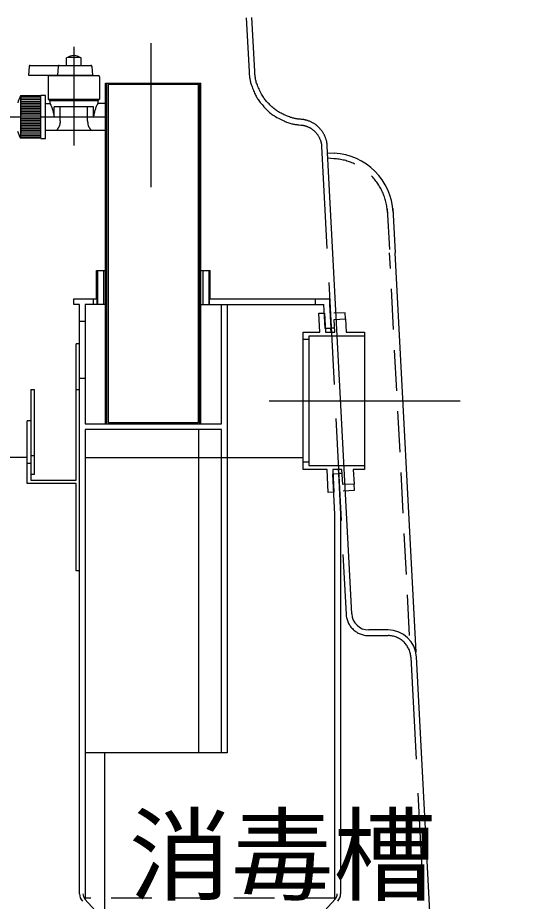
# Model space of a CAD drawing. Units: millimetres, scale not verified. Extents: x -8910 to 8910, y -6308 to 6308.
# Drawn here: x -3740 to -3286, y -2893 to -2114 of the extents above; entities that cross this region are included whole.
import ezdxf
from ezdxf.enums import TextEntityAlignment as Align

# ---------------------------------------------------------------- set-up
doc = ezdxf.new("R2010")
doc.units = ezdxf.units.MM
doc.header["$LTSCALE"] = 30
for name, pattern in [('CHAIN1', [8, 5, -1, 1, -1]), ('CHAIN2', [12, 9, -1, 1, -1]), ('DASHED1', [1.8, 1.2, -0.6]), ('DASHED2', [3, 2, -1]), ('DASHED3', [4, 3, -1]), ('DOUBLE_CHAIN2', [12.8, 9, -1, 0.6, -0.6, 0.6, -1])]:
    doc.linetypes.add(name, pattern=pattern)
for name, color, linetype, lineweight in [('0-0_製作', 5, 'Continuous', 25), ('0-1_空気管', 3, 'Continuous', 25), ('0-4_09', 3, 'Continuous', 25), ('0-5_躯体', 3, 'Continuous', 25), ('0-6_水管', 3, 'Continuous', 25), ('0-7_0A', 3, 'Continuous', 25), ('0-A_07', 3, 'Continuous', 25), ('0-B_機器', 2, 'Continuous', 25), ('0-D_文字', 7, 'Continuous', 25)]:
    doc.layers.add(name, color=color, linetype=linetype, lineweight=lineweight)
doc.styles.add('ＭＳ ゴシック', font='')
doc.styles.get('ＭＳ ゴシック').set_extended_font_data('MS Gothic')

msp = doc.modelspace()

# ---------------------------------------------------------------- linework, layer by layer
at = {"layer": '0-0_製作', "color": 3, "linetype": 'CHAIN2'}
msp.add_line((-3518.62, -2451.85), (-3350.32, -2451.85), dxfattribs=at)
at = {"layer": '0-1_空気管', "linetype": 'DOUBLE_CHAIN2'}
msp.add_line((-3731.6, -2501.85), (-5919.62, -2501.85), dxfattribs=at)
at = {"layer": '0-4_09', "linetype": 'DASHED3'}
for p, q in [((-3538.85, -2114.33), (-3536.21, -2161.74)), ((-3485.74, -2210), (-3485.31, -2210.16)), ((-3475.99, -2217.25), (-3475.76, -2217.6)), ((-3472.4, -2227.81), (-3450.8, -2639.9)), ((-3430.83, -2658.85), (-3413.79, -2658.85)), ((-3393.82, -2677.81), (-3373.85, -3058.85))]:
    msp.add_line(p, q, dxfattribs=at)
at = {"layer": '0-4_09'}
for p, q in [((-3531.22, -2161.47), (-3533.86, -2114.07)), ((-3409.53, -2282.52), (-3407.49, -2321.42)), ((-3389.04, -2673.49), (-3407.49, -2321.42)), ((-3413.79, -2653.85), (-3430.83, -2653.85))]:
    msp.add_line(p, q, dxfattribs=at)
for points in [[(-3536.21, -2161.74), (-3536.16, -2162.64), (-3536.14, -2163.02), (-3536.12, -2163.48), (-3536.08, -2164), (-3536.04, -2164.57), (-3535.99, -2165.18), (-3535.93, -2165.83), (-3535.86, -2166.49), (-3535.78, -2167.16), (-3535.68, -2167.84), (-3535.56, -2168.52), (-3535.42, -2169.23), (-3535.26, -2169.95), (-3535.07, -2170.72), (-3534.84, -2171.53), (-3534.58, -2172.4), (-3534.28, -2173.33), (-3533.93, -2174.33), (-3533.55, -2175.39), (-3533.14, -2176.48), (-3532.7, -2177.58), (-3532.26, -2178.69), (-3531.81, -2179.76), (-3531.36, -2180.79), (-3530.92, -2181.76), (-3530.5, -2182.64), (-3530.09, -2183.47), (-3529.67, -2184.24), (-3529.23, -2184.99), (-3528.77, -2185.73), (-3528.26, -2186.48)], [(-3527.96, -2176.04), (-3528.44, -2174.93), (-3528.87, -2173.87), (-3529.25, -2172.89), (-3529.57, -2171.97), (-3529.85, -2171.11), (-3530.09, -2170.29), (-3530.29, -2169.51), (-3530.46, -2168.76), (-3530.6, -2168.03), (-3530.72, -2167.31), (-3530.82, -2166.58), (-3530.9, -2165.87), (-3530.98, -2165.18), (-3531.03, -2164.52), (-3531.08, -2163.91), (-3531.11, -2163.35), (-3531.14, -2162.86), (-3531.22, -2161.47)], [(-3521.51, -2187.38), (-3522.09, -2186.68), (-3522.63, -2185.96), (-3523.16, -2185.22), (-3523.67, -2184.44), (-3524.18, -2183.6), (-3524.7, -2182.68), (-3525.24, -2181.68), (-3525.8, -2180.61), (-3526.36, -2179.49), (-3526.91, -2178.34), (-3527.45, -2177.18), (-3527.96, -2176.04)], [(-3528.26, -2186.48), (-3527.7, -2187.26), (-3527.08, -2188.1), (-3526.38, -2188.99), (-3525.62, -2189.94), (-3524.81, -2190.91), (-3523.97, -2191.9), (-3523.12, -2192.89), (-3522.25, -2193.85), (-3521.41, -2194.77), (-3520.58, -2195.63), (-3519.79, -2196.42), (-3519.03, -2197.15), (-3518.27, -2197.82), (-3517.49, -2198.45), (-3516.69, -2199.06), (-3515.84, -2199.66), (-3514.93, -2200.26), (-3513.93, -2200.87), (-3512.84, -2201.52), (-3511.67, -2202.18), (-3510.45, -2202.84), (-3509.19, -2203.5), (-3507.93, -2204.14), (-3506.68, -2204.75), (-3505.46, -2205.32), (-3504.31, -2205.84), (-3503.23, -2206.3), (-3502.22, -2206.7), (-3501.28, -2207.04), (-3500.38, -2207.34), (-3499.52, -2207.59), (-3498.7, -2207.81), (-3497.89, -2207.99), (-3497.09, -2208.15), (-3496.29, -2208.29), (-3495.5, -2208.41), (-3494.74, -2208.52), (-3494.01, -2208.61), (-3493.33, -2208.68)], [(-3492.23, -2203.76), (-3492.74, -2203.71), (-3493.29, -2203.65), (-3493.87, -2203.57), (-3494.46, -2203.49), (-3495.06, -2203.39), (-3495.67, -2203.28), (-3496.28, -2203.15), (-3496.91, -2203.01), (-3497.56, -2202.84), (-3498.24, -2202.64), (-3498.96, -2202.41), (-3499.74, -2202.15), (-3500.56, -2201.85), (-3501.45, -2201.5), (-3502.39, -2201.13), (-3503.36, -2200.72), (-3504.34, -2200.3), (-3505.32, -2199.86), (-3506.27, -2199.42), (-3507.18, -2198.99), (-3508.04, -2198.57), (-3508.82, -2198.16), (-3509.55, -2197.76), (-3510.23, -2197.36), (-3510.89, -2196.94), (-3511.55, -2196.5), (-3512.21, -2196.02), (-3512.89, -2195.49), (-3513.62, -2194.91), (-3514.4, -2194.25), (-3515.23, -2193.54), (-3516.08, -2192.78), (-3516.95, -2192), (-3517.81, -2191.19), (-3518.65, -2190.39), (-3519.45, -2189.6), (-3520.2, -2188.83), (-3520.88, -2188.1), (-3521.51, -2187.38)], [(-3493.33, -2208.68), (-3492.71, -2208.74), (-3492.17, -2208.79), (-3490.63, -2208.93), (-3490.32, -2208.96), (-3490.19, -2208.97), (-3490.03, -2208.98), (-3489.85, -2209), (-3489.65, -2209.02), (-3489.44, -2209.04), (-3489.22, -2209.07), (-3488.99, -2209.1), (-3488.76, -2209.14), (-3488.53, -2209.18), (-3488.29, -2209.22), (-3488.04, -2209.27), (-3487.79, -2209.34), (-3487.51, -2209.41), (-3487.21, -2209.5), (-3486.89, -2209.6), (-3486.54, -2209.71), (-3486.15, -2209.85), (-3485.74, -2210)], [(-3475.39, -2210.54), (-3475.88, -2210.07), (-3476.37, -2209.63), (-3476.83, -2209.21), (-3477.27, -2208.84), (-3477.7, -2208.51), (-3478.11, -2208.2), (-3478.52, -2207.91), (-3478.93, -2207.65), (-3479.36, -2207.39), (-3479.82, -2207.15), (-3480.31, -2206.9), (-3480.83, -2206.64), (-3481.38, -2206.39), (-3481.96, -2206.14), (-3482.54, -2205.89), (-3483.12, -2205.65), (-3483.69, -2205.43), (-3484.23, -2205.22), (-3484.74, -2205.03), (-3485.21, -2204.87), (-3485.63, -2204.73), (-3486.03, -2204.61), (-3486.39, -2204.51), (-3486.74, -2204.42), (-3487.07, -2204.35), (-3487.38, -2204.29), (-3487.69, -2204.23), (-3488, -2204.18), (-3488.31, -2204.14), (-3488.61, -2204.1), (-3488.89, -2204.07), (-3489.15, -2204.04), (-3489.39, -2204.02), (-3489.6, -2204), (-3490.2, -2203.95), (-3491.01, -2203.88), (-3491.35, -2203.85), (-3491.76, -2203.81), (-3492.23, -2203.76)], [(-3485.31, -2210.16), (-3484.87, -2210.33), (-3484.42, -2210.51), (-3483.99, -2210.69), (-3483.56, -2210.87), (-3483.16, -2211.05), (-3482.79, -2211.23), (-3482.44, -2211.41), (-3482.11, -2211.6), (-3481.79, -2211.79), (-3481.47, -2212), (-3481.14, -2212.23), (-3480.8, -2212.48), (-3480.45, -2212.76), (-3480.07, -2213.07), (-3479.67, -2213.41), (-3479.27, -2213.77), (-3478.86, -2214.14), (-3478.45, -2214.52), (-3478.06, -2214.89), (-3477.68, -2215.26), (-3477.33, -2215.62), (-3477.02, -2215.95), (-3476.73, -2216.28), (-3476.47, -2216.6), (-3476.22, -2216.92), (-3475.99, -2217.25)], [(-3445.81, -2639.64), (-3467.41, -2227.54), (-3467.43, -2227.03), (-3467.45, -2226.81), (-3467.46, -2226.56), (-3467.48, -2226.26), (-3467.5, -2225.94), (-3467.53, -2225.59), (-3467.57, -2225.23), (-3467.61, -2224.85), (-3467.66, -2224.47), (-3467.73, -2224.09), (-3467.8, -2223.7), (-3467.88, -2223.3), (-3467.99, -2222.89), (-3468.11, -2222.46), (-3468.25, -2222), (-3468.41, -2221.52), (-3468.6, -2220.99), (-3468.82, -2220.43), (-3469.06, -2219.84), (-3469.32, -2219.24), (-3469.59, -2218.62), (-3469.87, -2218.01), (-3470.15, -2217.41), (-3470.43, -2216.84), (-3470.71, -2216.3), (-3470.97, -2215.81), (-3471.23, -2215.36), (-3471.49, -2214.94), (-3471.76, -2214.54), (-3472.05, -2214.14), (-3472.36, -2213.75), (-3472.7, -2213.34), (-3473.07, -2212.91), (-3473.48, -2212.46), (-3473.93, -2211.99), (-3474.4, -2211.51), (-3474.89, -2211.02), (-3475.39, -2210.54)], [(-3475.76, -2217.6), (-3475.53, -2217.97), (-3475.3, -2218.38), (-3475.05, -2218.83), (-3474.81, -2219.3), (-3474.56, -2219.8), (-3474.31, -2220.31), (-3474.07, -2220.83), (-3473.85, -2221.33), (-3473.64, -2221.83), (-3473.44, -2222.3), (-3473.28, -2222.73), (-3473.13, -2223.14), (-3473.01, -2223.53), (-3472.9, -2223.89), (-3472.81, -2224.23), (-3472.74, -2224.57), (-3472.67, -2224.89), (-3472.62, -2225.21), (-3472.58, -2225.54), (-3472.54, -2225.85), (-3472.51, -2226.16), (-3472.48, -2226.45), (-3472.46, -2226.73), (-3472.45, -2226.97), (-3472.43, -2227.19), (-3472.4, -2227.81)], [(-3285.85, -3058.85), (-3285.85, -3053.85), (-3369.1, -3053.85), (-3388.82, -2677.54)]]:
    msp.add_lwpolyline(points, dxfattribs=at)
for centre, radius, start, end in [((-3430.83, -2638.85), 15, 183, 270), ((-3413.79, -2678.85), 25, 3, 90)]:
    msp.add_arc(centre, radius, start, end, dxfattribs=at)
at = {"layer": '0-4_09', "linetype": 'DASHED3'}
for centre, start, end in [((-3430.83, -2638.85), 183, 270), ((-3413.79, -2678.85), 3, 90)]:
    msp.add_arc(centre, 20, start, end, dxfattribs=at)
at = {"layer": '0-5_躯体', "linetype": 'CHAIN1'}
for p, q in [((-3690.6, -2139.94), (-3690.6, -2226.83)), ((-3990.77, -2201.85), (-3661.61, -2201.85))]:
    msp.add_line(p, q, dxfattribs=at)
at = {"layer": '0-5_躯体'}
for p, q in [((-3728.94, -2156.35), (-3675.75, -2156.35)), ((-3697.1, -2156.35), (-3697.1, -2149.85)), ((-3690.6, -2149.85), (-3690.6, -2156.35)), ((-3684.1, -2156.35), (-3684.1, -2149.85)), ((-3704.44, -2157.27), (-3705.1, -2164.85)), ((-3674.76, -2157.27), (-3674.09, -2164.87)), ((-3712.1, -2165.35), (-3690.6, -2165.35)), ((-3702.6, -2165.35), (-3702.6, -2164.85)), ((-3690.6, -2164.87), (-3674.09, -2164.87)), ((-3690.6, -2165.37), (-3669.1, -2165.37)), ((-3737.6, -2183.35), (-3737.6, -2220.35)), ((-3719.6, -2183.35), (-3737.6, -2183.35)), ((-3719.6, -2183.85), (-3737.6, -2183.85)), ((-3719.6, -2185.35), (-3737.6, -2185.35)), ((-3719.6, -2186.85), (-3737.6, -2186.85)), ((-3715.6, -2182.85), (-3719.6, -2182.85)), ((-3719.6, -2220.85), (-3719.6, -2182.85)), ((-3715.6, -2220.85), (-3715.6, -2182.85)), ((-3713.1, -2186.05), (-3668.1, -2186.05)), ((-3669.6, -2187.55), (-3711.6, -2187.55)), ((-3669.6, -2187.55), (-3669.6, -2189.85)), ((-3719.6, -2188.35), (-3737.6, -2188.35)), ((-3719.6, -2189.85), (-3737.6, -2189.85)), ((-3719.6, -2191.35), (-3737.6, -2191.35)), ((-3719.6, -2192.85), (-3737.6, -2192.85)), ((-3719.6, -2194.35), (-3737.6, -2194.35)), ((-3719.6, -2195.85), (-3737.6, -2195.85)), ((-3715.6, -2189.85), (-3711.6, -2189.85)), ((-3673.37, -2192.85), (-3707.83, -2192.85)), ((-3702.6, -2205.35), (-3702.6, -2192.85)), ((-3678.6, -2205.35), (-3678.6, -2192.85)), ((-3662.67, -2189.85), (-3669.6, -2189.85)), ((-3719.6, -2197.35), (-3737.6, -2197.35)), ((-3719.6, -2198.85), (-3737.6, -2198.85)), ((-3719.6, -2200.35), (-3737.6, -2200.35)), ((-3737.6, -2201.85), (-3719.6, -2201.85)), ((-3719.6, -2203.35), (-3737.6, -2203.35)), ((-3719.6, -2204.85), (-3737.6, -2204.85)), ((-3719.6, -2206.35), (-3737.6, -2206.35)), ((-3719.6, -2207.85), (-3737.6, -2207.85)), ((-3719.6, -2209.35), (-3737.6, -2209.35)), ((-3719.6, -2210.85), (-3737.6, -2210.85)), ((-3719.6, -2212.35), (-3737.6, -2212.35)), ((-3719.6, -2213.85), (-3737.6, -2213.85)), ((-3719.6, -2215.35), (-3737.6, -2215.35)), ((-3719.6, -2216.85), (-3737.6, -2216.85)), ((-3719.6, -2218.35), (-3737.6, -2218.35)), ((-3662.6, -2213.85), (-3715.6, -2213.85)), ((-3719.6, -2219.85), (-3737.6, -2219.85)), ((-3737.6, -2220.35), (-3719.6, -2220.35)), ((-3719.6, -2220.85), (-3715.6, -2220.85))]:
    msp.add_line(p, q, dxfattribs=at)
for points in [[(-3729.94, -2157.27), (-3730.6, -2164.85), (-3690.6, -2164.85)], [(-3713.1, -2166.35), (-3713.1, -2186.05), (-3711.6, -2187.55), (-3711.6, -2189.85)], [(-3668.1, -2166.37), (-3668.1, -2186.05), (-3669.6, -2187.55)], [(-3711.6, -2189.85), (-3711.19, -2190.77), (-3711.01, -2191.15), (-3710.81, -2191.61), (-3710.58, -2192.14), (-3710.34, -2192.73), (-3710.08, -2193.37), (-3709.82, -2194.05), (-3709.57, -2194.76), (-3709.32, -2195.5), (-3709.1, -2196.26), (-3708.89, -2197.02), (-3708.7, -2197.76), (-3708.53, -2198.48), (-3708.38, -2199.15), (-3708.25, -2199.77), (-3708.14, -2200.31), (-3707.83, -2201.85), (-3707.83, -2192.85)], [(-3669.6, -2189.85), (-3670.01, -2190.77), (-3670.18, -2191.15), (-3670.39, -2191.61), (-3670.62, -2192.14), (-3670.86, -2192.73), (-3671.12, -2193.37), (-3671.38, -2194.05), (-3671.63, -2194.76), (-3671.88, -2195.5), (-3672.1, -2196.26), (-3672.31, -2197.02), (-3672.5, -2197.76), (-3672.67, -2198.48), (-3672.82, -2199.15), (-3672.95, -2199.77), (-3673.06, -2200.31), (-3673.37, -2201.85), (-3673.37, -2192.85)], [(-3702.6, -2205.35), (-3702.65, -2205.72), (-3702.66, -2205.85), (-3702.68, -2206), (-3702.7, -2206.17), (-3702.73, -2206.37), (-3702.76, -2206.59), (-3702.79, -2206.83), (-3702.82, -2207.08), (-3702.86, -2207.36), (-3702.9, -2207.65), (-3702.94, -2207.96), (-3703, -2208.27), (-3703.06, -2208.59), (-3703.14, -2208.91), (-3703.23, -2209.23), (-3703.34, -2209.55), (-3703.46, -2209.86), (-3703.6, -2210.16), (-3703.75, -2210.45), (-3703.91, -2210.73), (-3704.07, -2210.99), (-3704.23, -2211.24), (-3704.38, -2211.47), (-3704.52, -2211.69), (-3704.66, -2211.88), (-3704.78, -2212.06), (-3704.89, -2212.21), (-3704.98, -2212.35), (-3705.07, -2212.47), (-3705.14, -2212.57), (-3705.21, -2212.66), (-3705.38, -2212.89)], [(-3678.6, -2205.35), (-3678.55, -2205.72), (-3678.54, -2205.85), (-3678.52, -2206), (-3678.49, -2206.17), (-3678.47, -2206.37), (-3678.44, -2206.59), (-3678.41, -2206.83), (-3678.38, -2207.08), (-3678.34, -2207.36), (-3678.3, -2207.65), (-3678.25, -2207.96), (-3678.2, -2208.27), (-3678.14, -2208.59), (-3678.06, -2208.91), (-3677.97, -2209.23), (-3677.86, -2209.55), (-3677.73, -2209.86), (-3677.6, -2210.16), (-3677.45, -2210.45), (-3677.29, -2210.73), (-3677.13, -2210.99), (-3676.97, -2211.24), (-3676.82, -2211.47), (-3676.68, -2211.69), (-3676.54, -2211.88), (-3676.42, -2212.06), (-3676.31, -2212.21), (-3676.21, -2212.35), (-3676.13, -2212.47), (-3676.05, -2212.57), (-3675.99, -2212.66), (-3675.82, -2212.89)]]:
    msp.add_lwpolyline(points, dxfattribs=at)
for centre, radius, start, end in [((-3690.6, -2159.42), 11.56, 55.795, 124.205), ((-3728.94, -2157.35), 1, 90, 175), ((-3703.44, -2157.35), 1, 90, 175), ((-3693.85, -2160.17), 10.81, 72.508, 107.492), ((-3687.35, -2160.17), 10.81, 72.508, 107.492), ((-3675.75, -2157.35), 1, 5, 90), ((-3712.1, -2166.35), 1, 90, 180), ((-3669.1, -2166.37), 1, 0, 90), ((-3700.6, -2201.85), 41.37, 153.435, 162.44), ((-3737.85, -2184.6), 0.791, 288.435, 71.565), ((-3737.85, -2186.1), 0.791, 288.435, 71.565), ((-3737.85, -2187.6), 0.791, 288.435, 71.565), ((-3737.85, -2189.1), 0.791, 288.435, 71.565), ((-3737.85, -2190.6), 0.791, 288.435, 71.565), ((-3737.85, -2192.1), 0.791, 288.435, 71.565), ((-3737.85, -2193.6), 0.791, 288.435, 71.565), ((-3737.85, -2195.1), 0.791, 288.435, 71.565), ((-3737.85, -2196.6), 0.791, 288.435, 71.565), ((-3737.85, -2198.1), 0.791, 288.435, 71.565), ((-3737.85, -2199.6), 0.791, 288.435, 71.565), ((-3737.85, -2201.1), 0.791, 288.435, 71.565), ((-3737.85, -2202.6), 0.791, 288.435, 71.565), ((-3737.85, -2204.1), 0.791, 288.435, 71.565), ((-3737.85, -2205.6), 0.791, 288.435, 71.565), ((-3737.85, -2207.1), 0.791, 288.435, 71.565), ((-3737.85, -2208.6), 0.791, 288.435, 71.565), ((-3737.85, -2210.1), 0.791, 288.435, 71.565), ((-3737.85, -2211.6), 0.791, 288.435, 71.565), ((-3700.6, -2201.85), 41.43, 197.56, 206.565), ((-3737.85, -2213.1), 0.791, 288.435, 71.565), ((-3737.85, -2214.6), 0.791, 288.435, 71.565), ((-3737.85, -2216.1), 0.791, 288.435, 71.565), ((-3737.85, -2217.6), 0.791, 288.435, 71.565), ((-3737.85, -2219.1), 0.791, 288.435, 71.565), ((-3704.57, -2213.48), 1, 143.755, 201.75031), ((-3676.63, -2213.48), 1, 338.24969, 36.245)]:
    msp.add_arc(centre, radius, start, end, dxfattribs=at)
at = {"layer": '0-6_水管'}
for p, q in [((-3662.6, -2172.14), (-3578.6, -2172.14)), ((-3662.6, -2472.14), (-3662.6, -2172.14)), ((-3661.39, -2472.14), (-3661.39, -2172.14)), ((-3579.81, -2172.14), (-3579.81, -2472.14)), ((-3578.6, -2472.14), (-3578.6, -2172.14)), ((-3580.84, -2471.14), (-3580.84, -2173.14)), ((-3670.6, -2337.14), (-3662.6, -2337.14)), ((-3670.6, -2362.14), (-3670.6, -2337.14)), ((-3669.59, -2367.14), (-3669.59, -2337.14)), ((-3664.47, -2337.14), (-3664.47, -2367.14)), ((-3578.6, -2337.14), (-3570.6, -2337.14)), ((-3576.72, -2367.14), (-3576.72, -2337.14)), ((-3571.61, -2337.14), (-3571.61, -2367.14)), ((-3570.6, -2362.14), (-3570.6, -2337.14)), ((-3685.6, -2886.46), (-3685.6, -2367.14)), ((-3662.6, -2367.14), (-3680.6, -2367.14)), ((-3673.43, -2362.14), (-3673.43, -2367.14)), ((-3670.24, -2362.14), (-3670.24, -2367.14)), ((-3578.6, -2367.14), (-3470.3, -2367.14)), ((-3570.96, -2367.14), (-3570.96, -2362.14)), ((-3477.77, -2367.14), (-3477.77, -2362.14)), ((-3451.7, -2374.28), (-3461.69, -2374.8)), ((-3451.41, -2379.81), (-3451.7, -2374.28)), ((-3680.6, -2382.14), (-3685.6, -2382.14)), ((-3461.01, -2387.85), (-3464.21, -2387.85)), ((-3464.03, -2391.35), (-3464.2, -2388.11)), ((-3483.62, -2397.85), (-3488.62, -2397.85)), ((-3688.6, -2521.85), (-3688.6, -2401.85)), ((-3685.6, -2401.85), (-3688.6, -2401.85)), ((-3685.6, -2432.14), (-3680.6, -2432.14)), ((-3728.6, -2441.85), (-3728.6, -2521.85)), ((-3728.6, -2441.85), (-3725.6, -2441.85)), ((-3725.6, -2441.85), (-3725.6, -2516.85)), ((-3688.6, -2441.85), (-3685.6, -2441.85)), ((-3731.6, -2524.85), (-3731.6, -2469.71)), ((-3728.6, -2469.71), (-3731.6, -2469.71)), ((-3660.36, -2471.14), (-3580.84, -2471.14)), ((-3680.6, -2477.14), (-3680.6, -2891.23)), ((-3560.6, -2477.14), (-3680.6, -2477.14)), ((-3580.71, -2477.14), (-3580.71, -2762.14)), ((-3560.6, -2762.14), (-3560.6, -2477.14)), ((-3731.6, -2506.85), (-3728.6, -2506.85)), ((-3728.6, -2500.14), (-3725.6, -2500.14)), ((-3488.62, -2505.85), (-3483.62, -2505.85)), ((-3483.62, -2508.85), (-3434.62, -2508.85)), ((-3457.68, -2512.35), (-3457.5, -2515.85)), ((-3725.6, -2516.85), (-3728.6, -2516.85)), ((-3728.6, -2521.85), (-3688.6, -2521.85)), ((-3457.5, -2515.85), (-3454.3, -2515.85)), ((-3688.6, -2524.85), (-3731.6, -2524.85)), ((-3443.5, -2530.79), (-3443.79, -2525.26)), ((-3453.49, -2531.32), (-3443.5, -2530.79)), ((-3460.6, -2891.22), (-3460.6, -2552.27)), ((-3455.6, -2552.14), (-3455.6, -2886.32)), ((-3663.53, -2762.14), (-3663.53, -2902.14))]:
    msp.add_line(p, q, dxfattribs=at)
at = {"layer": '0-6_水管', "linetype": 'DASHED1'}
for p, q in [((-3461.55, -2238.64), (-3466.85, -2238.21)), ((-3414.52, -2282.78), (-3412.48, -2321.69)), ((-3394.81, -2658.85), (-3412.48, -2321.69))]:
    msp.add_line(p, q, dxfattribs=at)
at = {"layer": '0-6_水管'}
for points in [[(-3580.84, -2173.14), (-3660.36, -2173.14), (-3660.36, -2471.14)], [(-3685.6, -2367.14), (-3690.6, -2367.14), (-3690.6, -2362.14), (-3670.24, -2362.14)], [(-3555.6, -2367.14), (-3555.6, -2762.14), (-3680.6, -2762.14)], [(-3680.6, -2367.14), (-3680.6, -2472.14), (-3560.6, -2472.14), (-3560.6, -2367.14)], [(-3570.96, -2362.14), (-3465.3, -2362.14), (-3465.3, -2367.14), (-3464.2, -2388.11)], [(-3464.2, -2388.11), (-3469.19, -2388.37), (-3470.3, -2367.14)], [(-3473.84, -2391.35), (-3474.7, -2374.85), (-3469.71, -2374.59), (-3468.83, -2391.35), (-3460.82, -2391.35), (-3461.4, -2380.33), (-3451.41, -2379.81), (-3450.81, -2391.35), (-3434.62, -2391.35), (-3434.62, -2512.35)], [(-3488.62, -2512.35), (-3488.62, -2391.35), (-3473.84, -2391.35)], [(-3434.62, -2394.85), (-3483.62, -2394.85), (-3483.62, -2508.85)], [(-3466.44, -2532.63), (-3467.5, -2512.35), (-3488.62, -2512.35)], [(-3434.62, -2512.35), (-3444.47, -2512.35), (-3443.79, -2525.26), (-3453.78, -2525.78), (-3454.48, -2512.35), (-3462.49, -2512.35), (-3461.44, -2532.37), (-3466.44, -2532.63)], [(-3460.6, -2552.27), (-3462.49, -2516.2), (-3457.5, -2515.93), (-3455.6, -2552.14)], [(-3685.6, -2601.85), (-3688.6, -2601.85), (-3688.6, -2524.85)]]:
    msp.add_lwpolyline(points, dxfattribs=at)
at = {"layer": '0-6_水管', "linetype": 'DASHED1'}
msp.add_arc((-3464.29, -2288.57), 50, 3, 86.866, dxfattribs=at)
at = {"layer": '0-7_0A', "linetype": 'DASHED1'}
msp.add_line((-3459.75, -2890.15), (-3681.59, -2890.15), dxfattribs=at)
at = {"layer": '0-7_0A'}
for p, q in [((-3680.8, -2891), (-3665.37, -2908.15)), ((-3460.4, -2891), (-3475.83, -2908.15))]:
    msp.add_line(p, q, dxfattribs=at)
for centre, radius, start, end in [((-3675.6, -2886.32), 10, 180, 221.987), ((-3675.6, -2886.32), 7, 180, 221.987), ((-3465.6, -2886.32), 10, 318.013, 0)]:
    msp.add_arc(centre, radius, start, end, dxfattribs=at)
at = {"layer": '0-7_0A', "linetype": 'DASHED2'}
msp.add_arc((-3465.6, -2886.32), 7, 318.013, 0, dxfattribs=at)
at = {"layer": '0-A_07', "linetype": 'CHAIN2'}
msp.add_line((-3622.6, -2263.68), (-3622.6, -2136.84), dxfattribs=at)
at = {"layer": '0-A_07'}
msp.add_line((-3467.11, -2233.3), (-3461.28, -2233.66), dxfattribs=at)
msp.add_arc((-3464.29, -2288.57), 55, 3, 86.866, dxfattribs=at)
at = {"layer": '0-B_機器', "color": 3, "linetype": 'CHAIN2'}
msp.add_line((-3680.6, -2501.85), (-3488.62, -2501.85), dxfattribs=at)

# ---------------------------------------------------------------- texts
at = {"layer": '0-D_文字', "color": 4, "style": 'ＭＳ ゴシック'}
msp.add_text('消毒槽', height=65.98, dxfattribs=at).set_placement((-3642, -2905), align=Align.BOTTOM_LEFT)

doc.saveas('drawing.dxf')
